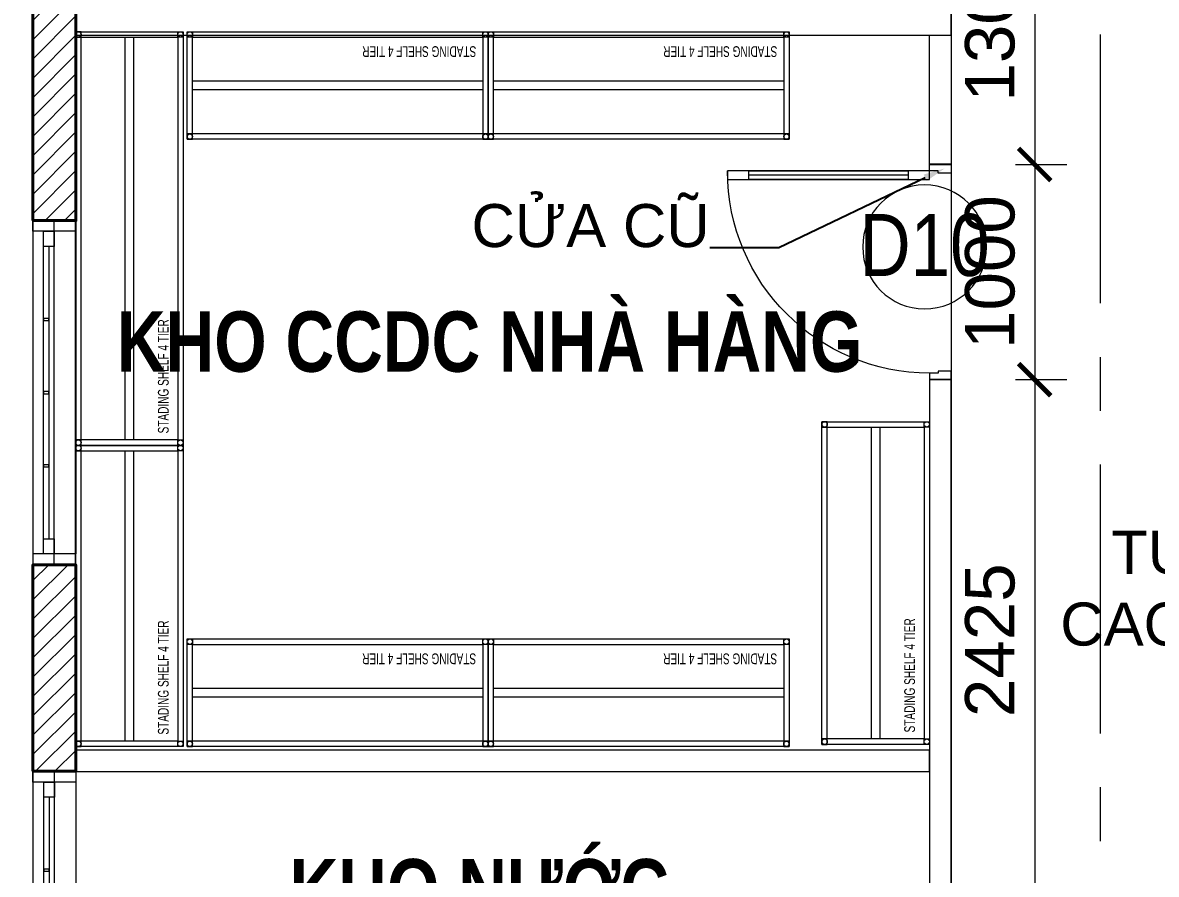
# Model space of a CAD drawing. Header units: millimetres. Extents: x 886808 to 1650903, y -1008069 to 230892.
# Drawn here: x 934940 to 940213, y -368177 to -364218 of the extents above; entities that cross this region are included whole.
import ezdxf
from ezdxf import colors
from ezdxf.entities.mleader import LeaderData, LeaderLine
from ezdxf.enums import TextEntityAlignment as Align
from ezdxf.math import Vec2, Vec3

# ---------------------------------------------------------------- set-up
doc = ezdxf.new("R2010")
doc.units = ezdxf.units.MM
doc.linetypes.add('CENTER', pattern=[2, 1.25, -0.25, 0.25, -0.25])
doc.layers.get('0').update_dxf_attribs({"lineweight": 0})
for name, color, linetype, lineweight in [('01- NET TUONG- 242', 242, 'Continuous', 40), ('03- Net Cua- 153', 153, 'Continuous', 9), ('8l NET TO', 8, 'Continuous', 9), ('A_Dim', 8, 'Continuous', 5), ('HACTH', 8, 'Continuous', 0), ('hatch', 250, 'Continuous', 0), ('I-FURN', 252, 'Continuous', 5), ('net vl', 33, 'Continuous', 5), ('X-BT-MB-F1$0$SP-CỬA', 157, 'Continuous', 0)]:
    doc.layers.add(name, color=color, linetype=linetype, lineweight=lineweight)
doc.styles.add('ADP_HC_vni_HC', font='')
doc.styles.add('AEC', font='vn_vni.shx', dxfattribs={"width": 0.7})
doc.styles.add('OBAYASHI', font='ARIALN.TTF')
doc.styles.add('Roof Fl type B$0$GHICHUTHUONG', font='arial.ttf', dxfattribs={"width": 0.8})
doc.styles.add('TIÊU ĐỀ', font='arial.ttf', dxfattribs={"height": 230})
doc.styles.add('TRUNG TIN', font='')
doc.styles.get('ADP_HC_vni_HC').set_extended_font_data('VNI-Helve-Condense')
doc.styles.get('TRUNG TIN').set_extended_font_data('VNI-Helve-Condense')
doc.dimstyles.new('1-100', dxfattribs={"dimtxt": 230, "dimasz": 150, "dimexe": 150, "dimexo": 300, "dimgap": 90, "dimtad": 1, "dimdec": 0, "dimrnd": 5, "dimzin": 0, "dimtxsty": 'TIÊU ĐỀ', "dimblk": 'ARCHTICK', "dimcen": 100, "dimdle": 120, "dimclrd": 256, "dimclre": 256, "dimclrt": 2, "dimadec": 0, "dimazin": 0, "dimtfac": 1, "dimtdec": 0, "dimtix": 1, "dimtmove": 1, "dimatfit": 3, "dimldrblk": 'OPEN30', "dimfxl": 900, "dimtolj": 1, "dimtzin": 0, "dimlwd": 13, "dimlwe": 13, "dimarcsym": 1})

# ---------------------------------------------------------------- blocks, each defined once
blk = doc.blocks.new('TRUC KHU BEP')
at = {"layer": '8l NET TO', "color": 251, "linetype": 'CENTER', "ltscale": 1000, "true_color": 0x636466, "transparency": 33554636}
for p, q in [((70, -3998.8), (70, 41158.2)), ((5034.7, -4023.5), (5034.7, 41133.5))]:
    blk.add_line(p, q, dxfattribs=at)
blk = doc.blocks.new('*U1457')
at = {"color": 7, "ltscale": 5}
for p, q in [((-2000, 100), (-2000, -100)), ((-400, 100), (-400, -100))]:
    blk.add_line(p, q, dxfattribs=at)
at = {"ltscale": 40}
for p, q in [((-450, 100), (-1950, 100)), ((-520, -25), (-1880, -25)), ((-1880, -50), (-520, -50))]:
    blk.add_line(p, q, dxfattribs=at)
at = {"color": 0, "ltscale": 40}
for p, q in [((-2000, 0), (-400, 0)), ((-400, -100), (-2000, -100))]:
    blk.add_line(p, q, dxfattribs=at)
at = {"color": 0, "lineweight": -2}
for points in [[(-2000, 100), (-1950, 100), (-1950, -100), (-2000, -100)], [(-400, 100), (-450, 100), (-450, -100), (-400, -100)]]:
    blk.add_lwpolyline(points, close=True, dxfattribs=at)
at = {"ltscale": 40}
for points in [[(-1950, -50), (-1880, -50), (-1880, 0), (-1950, 0)], [(-520, -50), (-450, -50), (-450, 0), (-520, 0)], [(-1544.9, -25), (-1535.1, -25), (-1535.1, -50), (-1544.9, -50)], [(-1204.9, -25), (-1195.1, -25), (-1195.1, -50), (-1204.9, -50)], [(-864.9, -25), (-855.1, -25), (-855.1, -50), (-864.9, -50)]]:
    blk.add_lwpolyline(points, close=True, dxfattribs=at)
blk = doc.blocks.new('TUONG BEP TG 1')
at = {"layer": 'HACTH', "transparency": 33554636}
h = blk.add_hatch(dxfattribs=at)
h.set_pattern_fill('ANSI31', color=256, scale=20)
h.set_pattern_definition([(45, (-934918.59, 379499.195), (-44.9012806, 44.9012806), [])])
h.paths.add_polyline_path([(3452.6, 37100), (6590.6, 37100), (6590.6, 36900), (3452.6, 36900)])
h.paths.add_polyline_path([(269.7, 37100), (1652.6, 37100), (1652.6, 36900), (269.7, 36900)])
h.paths.add_polyline_path([(8200.6, 37100), (10000, 37100), (10000, 36900), (8200.6, 36900)])
h.paths.add_polyline_path([(269.7, 29200), (70, 29200)], flags=17)
h.paths.add_polyline_path([(70, 19062.5), (269.7, 19062.5), (269.8, 17496.1), (70.1, 17496.1)])
h.paths.add_polyline_path([(69.6, 4881.2), (269.7, 4881.2), (269.7, 2202), (69.6, 2202)])
h.paths.add_polyline_path([(69.6, 7593.8), (269.7, 7593.8), (269.7, 6481.2), (69.6, 6481.2)])
h.paths.add_polyline_path([(69.6, 602), (269.7, 602), (269.7, 0), (69.6, 0)])
h.paths.add_polyline_path([(269.6, 0), (1685.1, 0), (1685.1, 200), (269.6, 200)])
h.paths.add_polyline_path([(3485.1, 200), (7535.3, 200), (7535.3, 0), (3485.1, 0)])
h.paths.add_polyline_path([(9145.3, 200), (10000, 200), (10000, 0), (9145.3, 0)])
h.paths.add_polyline_path([(70, 29200), (269.7, 29200), (269.7, 20662.5), (70, 20662.5)])
h.paths.add_polyline_path([(68.5, 14361), (269.7, 14361), (269.7, 15896.1), (68.5, 15896.1)])
h.paths.add_polyline_path([(69.6, 11800.9), (268.5, 11800.9), (268.5, 12761), (69.6, 12761)])
h.paths.add_polyline_path([(69.6, 10200.9), (269.6, 10200.9), (269.6, 9193.8), (69.6, 9193.8)])
h.paths.add_polyline_path([(69.8, 200.2), (69.8, 0), (-2028.9, -0.1), (-2028.9, 200)])
h.paths.add_polyline_path([(70, 37100.1), (270.6, 37100.1), (270.6, 34325), (70, 34325)])
h.paths.add_polyline_path([(70, 37100.1), (70, 36899.9), (-3029.1, 36899.8), (-3029.1, 37100)])
h.paths.add_polyline_path([(-3229.3, 37100), (-3029.1, 37100), (-3029, 36699.8), (-3229.2, 36699.8)])
h.paths.add_polyline_path([(-3229.3, 35699.8), (-3029.1, 35699.8), (-3029, 34049.8), (-3229.2, 34049.8)])
h.paths.add_polyline_path([(70.6, 34450.1), (70.6, 34249.9), (-3029, 34249.9), (-3029, 34450.1)])
h.paths.add_polyline_path([(-3229.4, 33049.7), (-3029.2, 33049.7), (-3029.1, 31994.2), (-3229.3, 31994.2)])
h.paths.add_polyline_path([(70, 32200.2), (70, 32000), (-3029.1, 32000), (-3029.1, 32200.2)])
h.paths.add_polyline_path([(-3329, 3299.3), (-3128.9, 3299.3), (-3128.9, 4099.2), (70, 4099.2), (70, 4299.4), (-3329, 4299.3)])
h.paths.add_polyline_path([(-3128.9, 2299.3), (-3329, 2299.3), (-3329, 0), (-3028.9, -0.1), (-3028.9, 200), (-3128.9, 200)])
at = {"layer": '01- NET TUONG- 242', "transparency": 33554636}
for points in [[(68.5, 14361), (269.7, 14361), (269.7, 15896.1), (68.5, 15896.1)], [(69.6, 11800.9), (268.5, 11800.9), (268.5, 12761), (69.6, 12761)]]:
    blk.add_lwpolyline(points, close=True, dxfattribs=at)
at = {"layer": '03- Net Cua- 153', "linetype": 'Continuous', "transparency": 33554636, "xscale": -1, "rotation": 270}
for p in [(168.5, 14761), (169.6, 12200.9)]:
    blk.add_blockref('*U1457', p, dxfattribs=at)
blk = doc.blocks.new('so thu tu bac thang')
at = {"ltscale": 300}
blk.add_circle((37.7, 0), 125, dxfattribs=at)
at = {"style": 'OBAYASHI'}
blk.add_attdef('SO_THU_TU_BAC_THANG', (-91.5, -138.5), '', height=300, dxfattribs=at)
blk = doc.blocks.new('*U1459')
at = {"layer": 'X-BT-MB-F1$0$SP-CỬA'}
blk.add_line((100, -50), (840, -50), dxfattribs=at)
for points in [[(-100, 0), (-100, -40), (-40, -40), (-40, -30), (0, -30), (0, 0)], [(0, -30), (940, -30), (940, -70), (0, -70)], [(100, -30), (100, -70), (840, -70), (840, -30)], [(-100, -1000), (-100, -960), (-40, -960), (-40, -970), (0, -970), (0, -1000)]]:
    blk.add_lwpolyline(points, close=True, dxfattribs=at)
at = {"layer": 'X-BT-MB-F1$0$SP-CỬA', "ltscale": 100}
blk.add_arc((0, -30), 940, 269.999, 359.999, dxfattribs=at)
blk = doc.blocks.new('BO TRI BEP')
at = {"layer": '03- Net Cua- 153', "transparency": 33554636}
for points in [[(4269.5, 15322.7), (200.2, 15322.7), (200.2, 15222.4), (4269.5, 15222.4)], [(4169.5, 15222.4), (4269.5, 15222.4), (4269.6, 14623.3), (4169.5, 14623.3)], [(4169.6, 11899.7), (199.6, 11899.7), (199.6, 11799.7), (4169.6, 11799.7)]]:
    blk.add_lwpolyline(points, close=True, dxfattribs=at)
at = {"layer": '03- Net Cua- 153', "transparency": 33554636, "elevation": 0}
blk.add_lwpolyline([(4169.2, 11198.7), (4269.4, 11198.7), (4269.6, 13621.4), (4169.4, 13621.4)], close=True, dxfattribs=at)
at = {"layer": 'net vl', "ltscale": 300, "transparency": 33554636, "extrusion": (-4.10546e-11, 1.99684e-08, -1), "rotation": 0.001024550384951719}
blk.add_blockref('*U1459', (-4169.5, 14621.4, 0), dxfattribs=at)
at = {"layer": 'net vl', "ltscale": 300, "transparency": 33554636, "char_height": 280.709, "width": 3476.932, "attachment_point": 5, "style": 'Roof Fl type B$0$GHICHUTHUONG'}
for s, insert in [('{\\fArial|b1|i0|c0|p34;KHO CCDC NHÀ HÀNG}', (2123.4, 13796.4)), ('{\\fArial|b1|i0|c0|p34;KHO NƯỚC}', (2075.4, 11250.7))]:
    blk.add_mtext(s, dxfattribs=dict(at, insert=insert))
blk = doc.blocks.new('A$C26DD556D')
at = {"layer": 'hatch', "transparency": 33554636}
for p, q in [((2077.6, 4002.3), (2077.6, 5925)), ((2077.6, 5925), (2577.6, 5925)), ((2102.6, 5925), (2077.6, 5925)), ((2077.6, 5925), (2077.6, 5900)), ((2102.6, 5900), (2102.6, 5925)), ((2552.6, 5900), (2552.6, 5925)), ((2552.6, 5925), (2577.6, 5925)), ((2577.6, 5925), (2577.6, 4002.3)), ((2577.6, 5925), (2577.6, 5900)), ((2596, 5925), (3996, 5925)), ((2596, 5425), (2596, 5925)), ((2596, 5900), (2596, 5925)), ((2596, 5925), (2621, 5925)), ((2621, 5925), (2621, 5900)), ((3971, 5900), (3971, 5925)), ((3971, 5925), (3996, 5925)), ((3996, 5925), (5396, 5925)), ((3996, 5425), (3996, 5925)), ((3996, 5900), (3996, 5925)), ((3996, 5925), (4021, 5925)), ((3996, 5925), (3996, 5425)), ((3996, 5925), (3996, 5900)), ((4021, 5925), (4021, 5900)), ((5371, 5900), (5371, 5925)), ((5371, 5925), (5396, 5925)), ((5396, 5925), (5396, 5425)), ((5396, 5925), (5396, 5900)), ((2077.6, 5900), (2102.6, 5900)), ((2102.6, 4027.3), (2102.6, 5900)), ((2102.6, 5900), (2552.6, 5900)), ((2307.6, 4027.3), (2307.6, 5900)), ((2347.6, 4027.3), (2347.6, 5900)), ((2552.6, 5900), (2552.6, 4027.3)), ((2577.6, 5900), (2552.6, 5900)), ((2621, 5900), (2596, 5900)), ((2621, 5900), (3971, 5900)), ((2621, 5450), (2621, 5900)), ((3971, 5900), (3971, 5450)), ((3996, 5900), (3971, 5900)), ((4021, 5900), (3996, 5900)), ((4021, 5900), (5371, 5900)), ((4021, 5450), (4021, 5900)), ((5371, 5900), (5371, 5450)), ((5396, 5900), (5371, 5900)), ((3971, 5695), (2621, 5695)), ((5371, 5695), (4021, 5695)), ((3971, 5655), (2621, 5655)), ((5371, 5655), (4021, 5655)), ((2621, 5450), (2596, 5450)), ((2596, 5450), (2596, 5425)), ((3971, 5450), (2621, 5450)), ((2621, 5425), (2621, 5450)), ((3996, 5450), (3971, 5450)), ((3971, 5450), (3971, 5425)), ((4021, 5450), (3996, 5450)), ((3996, 5450), (3996, 5425)), ((3996, 5425), (3996, 5450)), ((5371, 5450), (4021, 5450)), ((4021, 5425), (4021, 5450)), ((5396, 5450), (5371, 5450)), ((5371, 5450), (5371, 5425)), ((5396, 5425), (5396, 5450)), ((3996, 5425), (2596, 5425)), ((2596, 5425), (2621, 5425)), ((3971, 5425), (3996, 5425)), ((5396, 5425), (3996, 5425)), ((3996, 5425), (4021, 5425)), ((5371, 5425), (5396, 5425)), ((5548.4, 2612.3, 0), (5548.4, 4112.3, 0)), ((5548.4, 4112.3, 0), (6048.4, 4112.3, 0)), ((5573.4, 4112.3, 0), (5548.4, 4112.3, 0)), ((5548.4, 4112.3, 0), (5548.4, 4087.3, 0)), ((5548.4, 4087.3, 0), (5573.4, 4087.3, 0)), ((5573.4, 4087.3, 0), (5573.4, 4112.3, 0)), ((5573.4, 2637.3, 0), (5573.4, 4087.3, 0)), ((5573.4, 4087.3, 0), (6023.4, 4087.3, 0)), ((5778.4, 2637.3, 0), (5778.4, 4087.3, 0)), ((5818.4, 2637.3, 0), (5818.4, 4087.3, 0)), ((6023.4, 4087.3, 0), (6023.4, 4112.3, 0)), ((6023.4, 4112.3, 0), (6048.4, 4112.3, 0)), ((6023.4, 4087.3, 0), (6023.4, 2637.3, 0)), ((6048.4, 4087.3, 0), (6023.4, 4087.3, 0)), ((6048.4, 4112.3, 0), (6048.4, 2612.3, 0)), ((6048.4, 4112.3, 0), (6048.4, 4087.3, 0)), ((2102.6, 4027.3), (2077.6, 4027.3)), ((2077.6, 4027.3), (2077.6, 4002.3)), ((2552.6, 4027.3), (2102.6, 4027.3)), ((2102.6, 4002.3), (2102.6, 4027.3)), ((2552.6, 4002.3), (2552.6, 4027.3)), ((2552.6, 4027.3), (2577.6, 4027.3)), ((2577.6, 4027.3), (2577.6, 4002.3)), ((2077.6, 2602.3), (2077.6, 4002.3)), ((2077.6, 4002.3), (2577.6, 4002.3)), ((2102.6, 4002.3), (2077.6, 4002.3)), ((2077.6, 4002.3), (2077.6, 3977.3)), ((2577.6, 4002.3), (2077.6, 4002.3)), ((2077.6, 4002.3), (2102.6, 4002.3)), ((2077.6, 3977.3), (2102.6, 3977.3)), ((2102.6, 3977.3), (2102.6, 4002.3)), ((2102.6, 2627.3), (2102.6, 3977.3)), ((2102.6, 3977.3), (2552.6, 3977.3)), ((2307.6, 2627.3), (2307.6, 3977.3)), ((2347.6, 2627.3), (2347.6, 3977.3)), ((2552.6, 3977.3), (2552.6, 4002.3)), ((2552.6, 4002.3), (2577.6, 4002.3)), ((2577.6, 4002.3), (2552.6, 4002.3)), ((2552.6, 3977.3), (2552.6, 2627.3)), ((2577.6, 3977.3), (2552.6, 3977.3)), ((2577.6, 4002.3), (2577.6, 2602.3)), ((2577.6, 4002.3), (2577.6, 3977.3)), ((2595.6, 3102.3), (3995.6, 3102.3)), ((2595.6, 2602.3), (2595.6, 3102.3)), ((2595.6, 3077.3), (2595.6, 3102.3)), ((2595.6, 3102.3), (2620.6, 3102.3)), ((2620.6, 3077.3), (2595.6, 3077.3)), ((2620.6, 3102.3), (2620.6, 3077.3)), ((2620.6, 3077.3), (3970.6, 3077.3)), ((2620.6, 2627.3), (2620.6, 3077.3)), ((3970.6, 3077.3), (3970.6, 3102.3)), ((3970.6, 3102.3), (3995.6, 3102.3)), ((3970.6, 3077.3), (3970.6, 2627.3)), ((3995.6, 3077.3), (3970.6, 3077.3)), ((3995.6, 3102.3), (5395.6, 3102.3)), ((3995.6, 2602.3), (3995.6, 3102.3)), ((3995.6, 3077.3), (3995.6, 3102.3)), ((3995.6, 3102.3), (4020.6, 3102.3)), ((3995.6, 3102.3), (3995.6, 2602.3)), ((3995.6, 3102.3), (3995.6, 3077.3)), ((4020.6, 3077.3), (3995.6, 3077.3)), ((4020.6, 3102.3), (4020.6, 3077.3)), ((4020.6, 3077.3), (5370.6, 3077.3)), ((4020.6, 2627.3), (4020.6, 3077.3)), ((5370.6, 3077.3), (5370.6, 3102.3)), ((5370.6, 3102.3), (5395.6, 3102.3)), ((5370.6, 3077.3), (5370.6, 2627.3)), ((5395.6, 3077.3), (5370.6, 3077.3)), ((5395.6, 3102.3), (5395.6, 2602.3)), ((5395.6, 3102.3), (5395.6, 3077.3)), ((3970.6, 2872.3), (2620.6, 2872.3)), ((5370.6, 2872.3), (4020.6, 2872.3)), ((3970.6, 2832.3), (2620.6, 2832.3)), ((5370.6, 2832.3), (4020.6, 2832.3)), ((5573.4, 2637.3, 0), (5548.4, 2637.3, 0)), ((5548.4, 2637.3, 0), (5548.4, 2612.3, 0)), ((6023.4, 2637.3, 0), (5573.4, 2637.3, 0)), ((5573.4, 2612.3, 0), (5573.4, 2637.3, 0)), ((6023.4, 2612.3, 0), (6023.4, 2637.3, 0)), ((6023.4, 2637.3, 0), (6048.4, 2637.3, 0)), ((6048.4, 2637.3, 0), (6048.4, 2612.3, 0)), ((2102.6, 2627.3), (2077.6, 2627.3)), ((2077.6, 2627.3), (2077.6, 2602.3)), ((2577.6, 2602.3), (2077.6, 2602.3)), ((2077.6, 2602.3), (2102.6, 2602.3)), ((2552.6, 2627.3), (2102.6, 2627.3)), ((2102.6, 2602.3), (2102.6, 2627.3)), ((2552.6, 2602.3), (2552.6, 2627.3)), ((2552.6, 2627.3), (2577.6, 2627.3)), ((2577.6, 2602.3), (2552.6, 2602.3)), ((2577.6, 2627.3), (2577.6, 2602.3)), ((2620.6, 2627.3), (2595.6, 2627.3)), ((2595.6, 2627.3), (2595.6, 2602.3)), ((3995.6, 2602.3), (2595.6, 2602.3)), ((2595.6, 2602.3), (2620.6, 2602.3)), ((3970.6, 2627.3), (2620.6, 2627.3)), ((2620.6, 2602.3), (2620.6, 2627.3)), ((3995.6, 2627.3), (3970.6, 2627.3)), ((3970.6, 2627.3), (3970.6, 2602.3)), ((3970.6, 2602.3), (3995.6, 2602.3)), ((4020.6, 2627.3), (3995.6, 2627.3)), ((3995.6, 2627.3), (3995.6, 2602.3)), ((3995.6, 2602.3), (3995.6, 2627.3)), ((5395.6, 2602.3), (3995.6, 2602.3)), ((3995.6, 2602.3), (4020.6, 2602.3)), ((5370.6, 2627.3), (4020.6, 2627.3)), ((4020.6, 2602.3), (4020.6, 2627.3)), ((5395.6, 2627.3), (5370.6, 2627.3)), ((5370.6, 2627.3), (5370.6, 2602.3)), ((5370.6, 2602.3), (5395.6, 2602.3)), ((5395.6, 2602.3), (5395.6, 2627.3)), ((6048.4, 2612.3, 0), (5548.4, 2612.3, 0)), ((5548.4, 2612.3, 0), (5573.4, 2612.3, 0)), ((6048.4, 2612.3, 0), (6023.4, 2612.3, 0))]:
    blk.add_line(p, q, dxfattribs=at)
for centre in [(2090.1, 5912.5), (2565.1, 5912.5), (2608.5, 5912.5), (3983.5, 5912.5), (4008.5, 5912.5), (5383.5, 5912.5), (2608.5, 5437.5), (3983.5, 5437.5), (4008.5, 5437.5), (5383.5, 5437.5), (5560.9, 4099.8, 0), (6035.9, 4099.8, 0), (2090.1, 4014.8), (2565.1, 4014.8), (2090.1, 3989.8), (2565.1, 3989.8), (2608.1, 3089.8), (3983.1, 3089.8), (4008.1, 3089.8), (5383.1, 3089.8), (5560.9, 2624.8, 0), (6035.9, 2624.8, 0), (2090.1, 2614.8), (2565.1, 2614.8), (2608.1, 2614.8), (3983.1, 2614.8), (4008.1, 2614.8), (5383.1, 2614.8)]:
    blk.add_circle(centre, 12.5, dxfattribs=at)
at = {"layer": 'hatch', "transparency": 33554636, "style": 'AEC', "width": 0.7}
for rotation, p in [(180, (3940.7, 5857.7)), (180, (5340.7, 5857.7)), (90, (2510.3, 4057.7)), (90, (2510.3, 2657.7)), (90, (5981.1, 2667.7, 0)), (180, (3940.2, 3035)), (180, (5340.2, 3035))]:
    blk.add_text('STADING SHELF 4 TIER', height=50, rotation=rotation, dxfattribs=at).set_placement(p)
blk = doc.blocks.new('_ArchTick')
at = {"color": 0, "linetype": 'ByBlock', "const_width": 0.15}
blk.add_lwpolyline([(-0.5, -0.5), (0.5, 0.5)], dxfattribs=at)
blk = doc.blocks.new('*D1057')
at = {"layer": 'A_Dim', "lineweight": 13, "transparency": 16777216}
for p, q in [((931132, -363779.2), (931132, -365258.2)), ((934496.5, -363899.2), (930982, -363899.2)), ((934737.1, -365138.2), (930982, -365138.2))]:
    blk.add_line(p, q, dxfattribs=at)
at = {"layer": 'Defpoints', "color": 0, "transparency": 16777216}
for p in [(934796.5, -363899.2), (931132, -365138.2), (935037.1, -365138.2)]:
    blk.add_point(p, dxfattribs=at)
at = {"layer": 'A_Dim', "lineweight": 13, "transparency": 16777216, "xscale": 150, "yscale": 150, "zscale": 150}
for p, rotation in [((931132, -363899.2), 90), ((931132, -365138.2), 270)]:
    blk.add_blockref('_ArchTick', p, dxfattribs=dict(at, rotation=rotation))
at = {"layer": 'A_Dim', "color": 2, "transparency": 16777216, "insert": (930924.6, -364518.7), "char_height": 230, "attachment_point": 5, "rotation": 90, "style": 'TIÊU ĐỀ'}
blk.add_mtext('\\A1;1240', dxfattribs=at)
blk = doc.blocks.new('_Open30')
at = {"color": 0, "linetype": 'ByBlock', "lineweight": -2}
for p, q in [((-1, 0.268), (0, 0)), ((0, 0), (-1, -0.268)), ((0, 0), (-1, 0))]:
    blk.add_line(p, q, dxfattribs=at)
blk = doc.blocks.new('*D1058')
at = {"layer": 'A_Dim', "lineweight": 13, "transparency": 16777216}
for p, q in [((931132, -365018.2), (931132, -366858.2)), ((934737.1, -365138.2), (930982, -365138.2)), ((934688.6, -366738.2), (930982, -366738.2))]:
    blk.add_line(p, q, dxfattribs=at)
at = {"layer": 'Defpoints', "color": 0, "transparency": 16777216}
for p in [(935037.1, -365138.2), (931132, -366738.2), (934988.6, -366738.2)]:
    blk.add_point(p, dxfattribs=at)
at = {"layer": 'A_Dim', "lineweight": 13, "transparency": 16777216, "xscale": 150, "yscale": 150, "zscale": 150}
for p, rotation in [((931132, -365138.2), 90), ((931132, -366738.2), 270)]:
    blk.add_blockref('_ArchTick', p, dxfattribs=dict(at, rotation=rotation))
at = {"layer": 'A_Dim', "color": 2, "transparency": 16777216, "insert": (930924.6, -365938.2), "char_height": 230, "attachment_point": 5, "rotation": 90, "style": 'TIÊU ĐỀ'}
blk.add_mtext('\\A1;1600', dxfattribs=at)
blk = doc.blocks.new('*D1059')
at = {"layer": 'A_Dim', "lineweight": 13, "transparency": 16777216}
for p, q in [((931132, -366618.2), (931132, -367818.3)), ((934688.6, -366738.2), (930982, -366738.2)), ((934688.2, -367698.3), (930982, -367698.3))]:
    blk.add_line(p, q, dxfattribs=at)
at = {"layer": 'Defpoints', "color": 0, "transparency": 16777216}
for p in [(934988.6, -366738.2), (931132, -367698.3), (934988.2, -367698.3)]:
    blk.add_point(p, dxfattribs=at)
at = {"layer": 'A_Dim', "lineweight": 13, "transparency": 16777216, "xscale": 150, "yscale": 150, "zscale": 150}
for p, rotation in [((931132, -366738.2), 90), ((931132, -367698.3), 270)]:
    blk.add_blockref('_ArchTick', p, dxfattribs=dict(at, rotation=rotation))
at = {"layer": 'A_Dim', "color": 2, "transparency": 16777216, "insert": (930924.6, -367218.2), "char_height": 230, "attachment_point": 5, "rotation": 90, "style": 'TIÊU ĐỀ'}
blk.add_mtext('\\A1;960', dxfattribs=at)
blk = doc.blocks.new('*D1060')
at = {"layer": 'A_Dim', "lineweight": 13, "transparency": 16777216}
for p, q in [((931132, -367578.3), (931132, -369418.3)), ((934688.2, -367698.3), (930982, -367698.3)), ((934688.6, -369298.3), (930982, -369298.3))]:
    blk.add_line(p, q, dxfattribs=at)
at = {"layer": 'Defpoints', "color": 0, "transparency": 16777216}
for p in [(934988.2, -367698.3), (931132, -369298.3), (934988.6, -369298.3)]:
    blk.add_point(p, dxfattribs=at)
at = {"layer": 'A_Dim', "lineweight": 13, "transparency": 16777216, "xscale": 150, "yscale": 150, "zscale": 150}
for p, rotation in [((931132, -367698.3), 90), ((931132, -369298.3), 270)]:
    blk.add_blockref('_ArchTick', p, dxfattribs=dict(at, rotation=rotation))
at = {"layer": 'A_Dim', "color": 2, "transparency": 16777216, "insert": (930924.6, -368498.3), "char_height": 230, "attachment_point": 5, "rotation": 90, "style": 'TIÊU ĐỀ'}
blk.add_mtext('\\A1;1600', dxfattribs=at)
blk = doc.blocks.new('*D1127')
at = {"layer": 'A_Dim', "lineweight": 13, "transparency": 16777216}
for p, q in [((939647, -363457.4), (939647, -364997.8)), ((939558.2, -363577.4), (939797, -363577.4)), ((939558.1, -364877.8), (939797, -364877.8))]:
    blk.add_line(p, q, dxfattribs=at)
at = {"layer": 'Defpoints', "color": 0, "transparency": 16777216}
for p in [(939258.2, -363577.4, 0), (939258.1, -364877.8, 0), (939647, -364877.8)]:
    blk.add_point(p, dxfattribs=at)
at = {"layer": 'A_Dim', "lineweight": 13, "transparency": 16777216, "xscale": 150, "yscale": 150, "zscale": 150}
for p, rotation in [((939647, -363577.4), 90), ((939647, -364877.8), 270)]:
    blk.add_blockref('_ArchTick', p, dxfattribs=dict(at, rotation=rotation))
at = {"layer": 'A_Dim', "color": 2, "transparency": 16777216, "insert": (939439.5, -364227.6), "char_height": 230, "attachment_point": 5, "rotation": 90, "style": 'TIÊU ĐỀ'}
blk.add_mtext('\\A1;1300', dxfattribs=at)
blk = doc.blocks.new('*D1128')
at = {"layer": 'A_Dim', "lineweight": 13, "transparency": 16777216}
for p, q in [((939647, -364757.8), (939647, -365997.8)), ((939558.1, -364877.8), (939797, -364877.8)), ((939558.2, -365877.8), (939797, -365877.8))]:
    blk.add_line(p, q, dxfattribs=at)
at = {"layer": 'Defpoints', "color": 0, "transparency": 16777216}
for p in [(939258.1, -364877.8, 0), (939258.2, -365877.8, 0), (939647, -365877.8)]:
    blk.add_point(p, dxfattribs=at)
at = {"layer": 'A_Dim', "lineweight": 13, "transparency": 16777216, "xscale": 150, "yscale": 150, "zscale": 150}
for p, rotation in [((939647, -364877.8), 90), ((939647, -365877.8), 270)]:
    blk.add_blockref('_ArchTick', p, dxfattribs=dict(at, rotation=rotation))
at = {"layer": 'A_Dim', "color": 2, "transparency": 16777216, "insert": (939439.6, -365377.8), "char_height": 230, "attachment_point": 5, "rotation": 90, "style": 'TIÊU ĐỀ'}
blk.add_mtext('\\A1;1000', dxfattribs=at)
blk = doc.blocks.new('*D1129')
at = {"layer": 'A_Dim', "lineweight": 13, "transparency": 16777216}
for p, q in [((939647, -365757.8), (939647, -368420.5)), ((939558.2, -365877.8), (939797, -365877.8)), ((939558.2, -368300.5), (939797, -368300.5))]:
    blk.add_line(p, q, dxfattribs=at)
at = {"layer": 'Defpoints', "color": 0, "transparency": 16777216}
for p in [(939258.2, -365877.8, 0), (939258.2, -368300.5, 0), (939647, -368300.5)]:
    blk.add_point(p, dxfattribs=at)
at = {"layer": 'A_Dim', "lineweight": 13, "transparency": 16777216, "xscale": 150, "yscale": 150, "zscale": 150}
for p, rotation in [((939647, -365877.8), 90), ((939647, -368300.5), 270)]:
    blk.add_blockref('_ArchTick', p, dxfattribs=dict(at, rotation=rotation))
at = {"layer": 'A_Dim', "color": 2, "transparency": 16777216, "insert": (939439.6, -367089.1), "char_height": 230, "attachment_point": 5, "rotation": 90, "style": 'TIÊU ĐỀ'}
blk.add_mtext('\\A1;2425', dxfattribs=at)
blk = doc.blocks.new('*D1135')
at = {"layer": 'A_Dim', "lineweight": 13, "transparency": 16777216}
for p, q in [((939258.1, -362176.5), (939258.1, -370420)), ((945038.6, -370270), (939138.1, -370270)), ((944918.6, -370384), (944918.6, -370420))]:
    blk.add_line(p, q, dxfattribs=at)
at = {"layer": 'Defpoints', "color": 0, "transparency": 16777216}
for p in [(939258.1, -361876.5), (944918.6, -370084), (939258.1, -370270)]:
    blk.add_point(p, dxfattribs=at)
at = {"layer": 'A_Dim', "lineweight": 13, "transparency": 16777216, "xscale": 150, "yscale": 150, "zscale": 150, "rotation": 180}
blk.add_blockref('_ArchTick', (939258.1, -370270), dxfattribs=at)
at = {"layer": 'A_Dim', "lineweight": 13, "transparency": 16777216, "xscale": 150, "yscale": 150, "zscale": 150}
blk.add_blockref('_ArchTick', (944918.6, -370270), dxfattribs=at)
at = {"layer": 'A_Dim', "color": 2, "transparency": 16777216, "insert": (942088.3, -370062.6), "char_height": 230, "attachment_point": 5, "style": 'TIÊU ĐỀ'}
blk.add_mtext('\\A1;5660', dxfattribs=at)

msp = doc.modelspace()

# ---------------------------------------------------------------- block references
at = {"transparency": 33554636}
for name in ['TRUC KHU BEP', 'TUONG BEP TG 1']:
    msp.add_blockref(name, (934918.6, -379499.2), dxfattribs=at)
ref = msp.add_blockref('so thu tu bac thang', (939222, -365260.9), dxfattribs=dict(at, xscale=-2.304000000003725, yscale=2.304000000003725, zscale=2.304, rotation=359.9999999985525))
ref.add_attrib('SO_THU_TU_BAC_THANG', 'D10', dxfattribs={"height": 288, "style": 'TRUNG TIN'}).set_placement((939134.3, -365395.8), align=Align.CENTER)
at = {"layer": 'HACTH', "color": 252, "lineweight": -2, "true_color": 0x939598, "transparency": 33554636}
msp.add_blockref('BO TRI BEP', (934988.6, -379499.2), dxfattribs=at)
at = {"layer": 'I-FURN', "transparency": 33554636}
msp.add_blockref('A$C26DD556D', (933109.1, -370185.5), dxfattribs=at)

# ---------------------------------------------------------------- dimensions: what is measured, and where the dimension line sits
at = {"layer": 'A_Dim'}
dim = msp.add_linear_dim(base=(939258.0939, -370270), p1=(944918.5826, -370084), p2=(939258.0939, -361876.4822), dimstyle='1-100', dxfattribs=at)
dim.commit()
dim.dimension.update_dxf_attribs({"geometry": '*D1135', "text_midpoint": (942088.3382, -370062.5682)})
for base, p1, p2, picture, middle in [((939647, -364877.8), (939258.2, -363577.4, 0), (939258.1, -364877.8, 0), '*D1127', (939439.5, -364227.6)), ((931132, -365138.2), (934796.5, -363899.2), (935037.1, -365138.2), '*D1057', (930924.6, -364518.7)), ((939647, -365877.8), (939258.1, -364877.8, 0), (939258.2, -365877.8, 0), '*D1128', (939439.6, -365377.8)), ((931132, -366738.2), (935037.1, -365138.2), (934988.6, -366738.2), '*D1058', (930924.6, -365938.2)), ((939647, -368300.5), (939258.2, -365877.8, 0), (939258.2, -368300.5, 0), '*D1129', (939439.6, -367089.1)), ((931132, -367698.3), (934988.6, -366738.2), (934988.2, -367698.3), '*D1059', (930924.6, -367218.2)), ((931132, -369298.3), (934988.2, -367698.3), (934988.6, -369298.3), '*D1060', (930924.6, -368498.3))]:
    dim = msp.add_linear_dim(base=base, p1=p1, p2=p2, angle=90, dimstyle='1-100', dxfattribs=at)
    dim.commit()
    dim.dimension.update_dxf_attribs({"geometry": picture, "text_midpoint": middle})

# ---------------------------------------------------------------- leaders
at = {"layer": 'Defpoints', "transparency": 33554636}
ml = msp.add_multileader_mtext('Standard', dxfattribs=at)
ml.set_content('{\\fArial|b0|i0|c0|p34;\\C256;CỬA CŨ}', color=30, style='ADP_HC_vni_HC')
ml.set_leader_properties()
ml.build(insert=Vec2(0, 0))
ml.multileader.update_dxf_attribs({"text_left_attachment_type": 7, "text_right_attachment_type": 7, "text_top_attachment_type": 10, "text_bottom_attachment_type": 10, "dogleg_length": 0.36, "arrow_head_size": 100})
ctx = ml.context
ctx.base_point, ctx.char_height, ctx.arrow_head_size, ctx.landing_gap_size, ctx.plane_origin = Vec3(937064.1, -365265, 0), 200, 100, 0, Vec3(932344.3, -365792.9, 0)
ctx.left_attachment, ctx.right_attachment, ctx.text_align_type = 7, 7, 2
notes = []
notes.append((ctx, [(1, (1, 1, 0), (938456.8, -365265, 0), (-1, 0), 321.2, [(0, [(939228.2, -364895.9, 0)], 0, [])])]))
ctx.mtext.insert, ctx.mtext.alignment, ctx.mtext.flow_direction = Vec3(938135.5, -365061.6, 0), 3, 5
at = {"layer": 'HACTH', "color": 252, "lineweight": -2, "true_color": 0x939598, "transparency": 33554636}
ml = msp.add_multileader_mtext('Standard', dxfattribs=at)
ml.set_content('{\\fArial|b0|i0|c0|p34;\\C256;TƯỜNG\\P CAO 2400}', color=30, style='ADP_HC_vni_HC')
ml.set_leader_properties()
ml.build(insert=Vec2(0, 0))
ml.multileader.update_dxf_attribs({"text_left_attachment_type": 7, "text_right_attachment_type": 7, "text_top_attachment_type": 10, "text_bottom_attachment_type": 10, "dogleg_length": 0.36, "arrow_head_size": 100})
ctx = ml.context
ctx.base_point, ctx.char_height, ctx.arrow_head_size, ctx.landing_gap_size, ctx.plane_origin = Vec3(939701.4, -366783.9), 200, 100, 0, Vec3(932344.2, -370909.4)
ctx.left_attachment, ctx.right_attachment, ctx.text_align_type = 7, 7, 2
notes.append((ctx, [(1, (1, 1, 0), (941391.5, -366783.9), (-1, 0), 321.2, [(0, [(942098, -365692.9)], 0, [])])]))
ctx.mtext.insert, ctx.mtext.alignment, ctx.mtext.flow_direction = Vec3(941070.3, -366580.5), 3, 5
for ctx, leaders in notes:
    for number, flags, end, landing, length, lines in leaders:
        leader = LeaderData()
        leader.index, (leader.has_last_leader_line, leader.has_dogleg_vector, leader.attachment_direction) = number, flags
        leader.last_leader_point, leader.dogleg_vector, leader.dogleg_length = Vec3(end), Vec3(landing), length
        for number, points, colour, breaks in lines:
            line = LeaderLine()
            line.index, line.vertices, line.color, line.breaks = number, Vec3.list(points), colors.encode_raw_color(colour), breaks
            leader.lines.append(line)
        ctx.leaders.append(leader)

doc.saveas('drawing.dxf')
